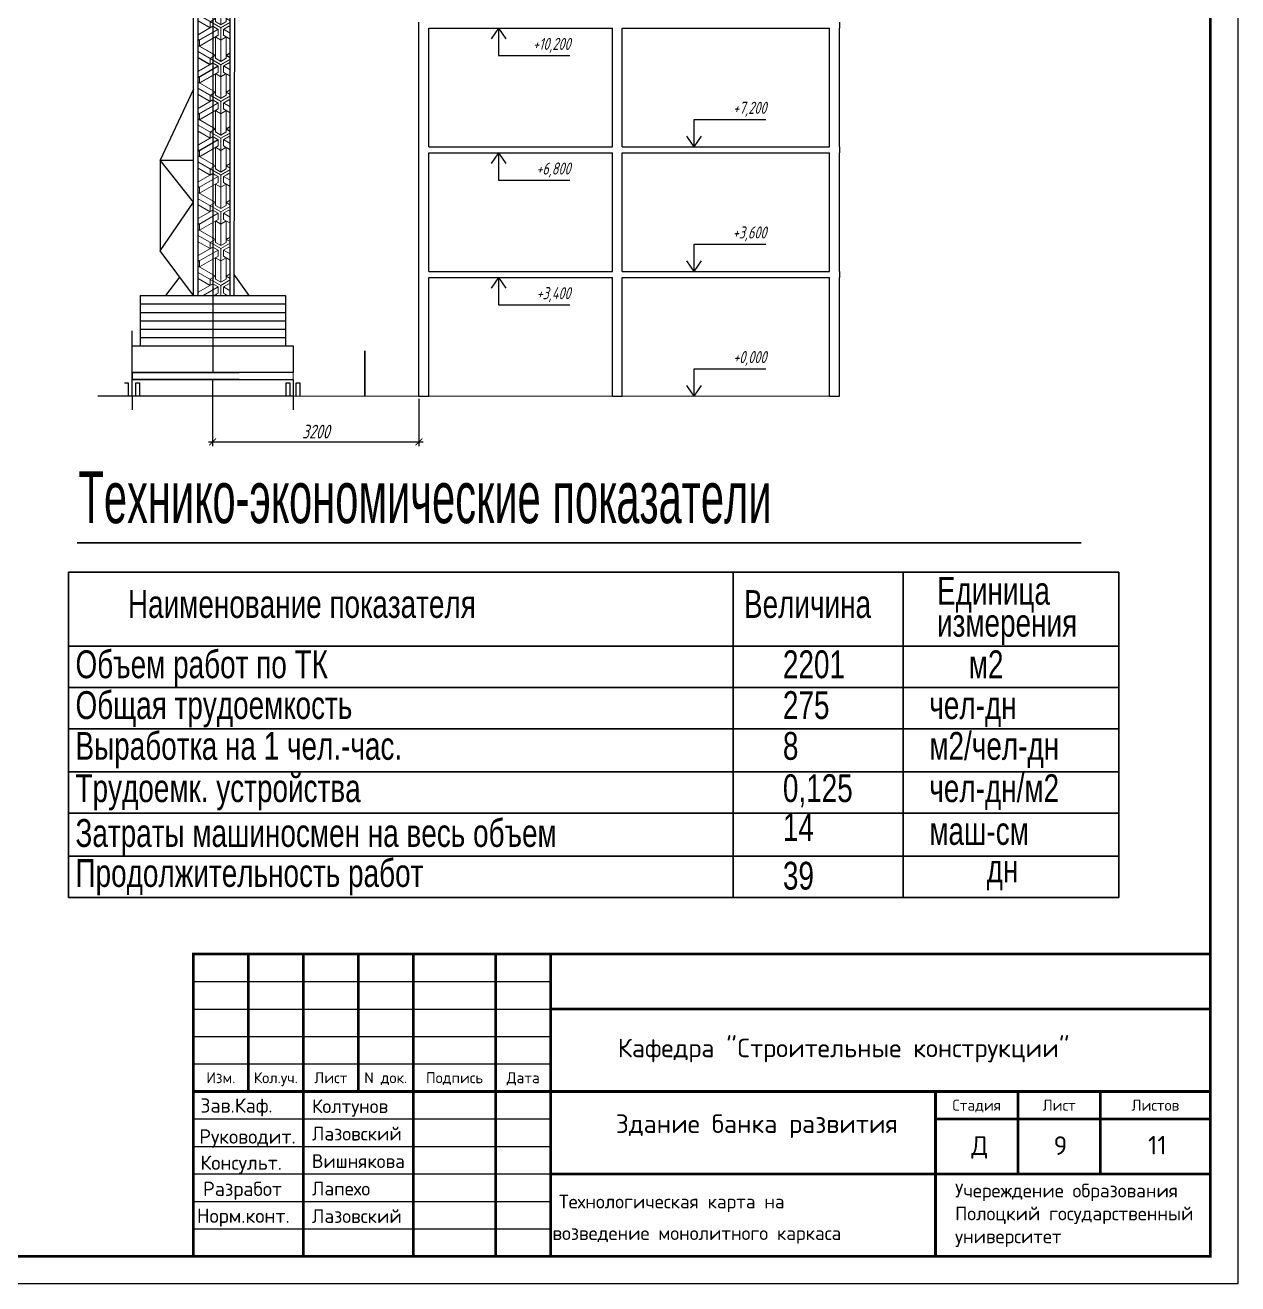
# Model space of a CAD drawing. Header units: millimetres. Extents: x 5763 to 12018931, y 39842 to 3600577.
# Drawn here: x 535695 to 579815, y 195400 to 241202 of the extents above; entities that cross this region are included whole.
import ezdxf
from ezdxf.enums import TextEntityAlignment as Align

# ---------------------------------------------------------------- set-up
doc = ezdxf.new("R2010")
doc.units = ezdxf.units.MM
doc.linetypes.add('CENTER', pattern=[8, 5, -1, 1, -1])
doc.layers.add('1SERV2', color=9, linetype='Continuous')
for name, color, linetype, lineweight in [('1надписи Наумов', 4, 'Continuous', 13), ('3', 7, 'Continuous', 35), ('AXESD', 255, 'Continuous', 20), ('Обвод', 14, 'Continuous', 35), ('Основная', 7, 'Continuous', 30), ('разм', 5, 'Continuous', 15), ('текст', 7, 'Continuous', 30)]:
    doc.layers.add(name, color=color, linetype=linetype, lineweight=lineweight)
doc.styles.add('ISOCPEUR', font='isocpeur.ttf')
doc.styles.add('RUSSWIN', font='russwin.shx', dxfattribs={"width": 0.6})
doc.styles.add('RUSSWIN_0_75', font='russwin.shx', dxfattribs={"width": 0.75})
doc.styles.get("Standard").update_dxf_attribs({"font": 'romans.shx', "width": 0.7, "oblique": 15, "height": 500})
doc.dimstyles.new('ISO-25', dxfattribs={"dimtxt": 500, "dimasz": 250, "dimexe": 150, "dimexo": 100, "dimgap": 125, "dimtad": 1, "dimtxsty": 'Standard', "dimblk": 'ARCHTICK', "dimcen": 25, "dimdle": 150, "dimadec": 0, "dimazin": 0, "dimtfac": 1, "dimtmove": 0, "dimatfit": 3, "dimfxl": 1, "dimarcsym": 0})

# ---------------------------------------------------------------- blocks, each defined once
blk = doc.blocks.new('_ArchTick')
at = {"color": 0, "linetype": 'ByBlock', "const_width": 0.15}
blk.add_lwpolyline([(-0.5, -0.5), (0.5, 0.5)], dxfattribs=at)
blk = doc.blocks.new('*D227')
at = {"color": 0, "lineweight": -2, "transparency": 16777216}
for p, q in [((542516, 227602), (542516, 225887)), ((550021, 227602), (550021, 225887)), ((542366, 226037), (550171, 226037))]:
    blk.add_line(p, q, dxfattribs=at)
at = {"layer": 'Defpoints', "color": 0, "transparency": 16777216}
for p in [(542516, 227702), (550021, 227702), (550021, 226037)]:
    blk.add_point(p, dxfattribs=at)
at = {"color": 0, "lineweight": -2, "transparency": 16777216, "xscale": 250, "yscale": 250, "zscale": 250, "rotation": 180}
blk.add_blockref('_ArchTick', (542516, 226037), dxfattribs=at)
at = {"color": 0, "lineweight": -2, "transparency": 16777216, "xscale": 250, "yscale": 250, "zscale": 250}
blk.add_blockref('_ArchTick', (550021, 226037), dxfattribs=at)
at = {"color": 0, "transparency": 16777216, "insert": (546268, 226412), "char_height": 500, "attachment_point": 5}
blk.add_mtext('3200', dxfattribs=at)

msp = doc.modelspace()

# ---------------------------------------------------------------- hatches: boundary and pattern name
at = {"layer": 'AXESD'}
h = msp.add_hatch(dxfattribs=at)
h.set_pattern_fill('ESCHER', scale=43.956965, angle=90, style=0)
h.set_pattern_definition([(150, (540492.1, 235744.3), (-0.001, -1339.81), [1228.16, -111.65]), (270, (540492.1, 235744.3), (1160.31, 669.904), [1228.16, -111.65]), (30, (540492.1, 235744.3), (-0.001, 1339.81), [1228.16, -111.65]), (150, (540492.1, 235856), (-0.001, -1339.81), [223.3, -1116.51]), (30, (540492.1, 235856), (-0.001, 1339.81), [223.3, -1116.51]), (150, (540395.4, 235688.5), (-0.001, -1339.81), [223.3, -1116.51]), (270, (540395.4, 235688.5), (1160.31, 669.904), [223.3, -1116.51]), (30, (540588.8, 235688.5), (-0.001, 1339.81), [223.3, -1116.51]), (270, (540588.8, 235688.5), (1160.31, 669.904), [223.3, -1116.51]), (150, (540492.1, 235297.7), (-0.001, -1339.81), [223.3, -1116.51]), (30, (540492.1, 235297.7), (-0.001, 1339.81), [223.3, -1116.51]), (150, (540878.9, 235967.6), (-0.001, -1339.81), [223.3, -1116.51]), (270, (540878.9, 235967.6), (1160.31, 669.904), [223.3, -1116.51]), (30, (540105.3, 235967.6), (-0.001, 1339.81), [223.3, -1116.51]), (270, (540105.3, 235967.6), (1160.31, 669.904), [223.3, -1116.51]), (90, (540298.7, 235967.6), (-1160.31, -669.904), [781.555, -558.253]), (90, (540685.5, 235967.6), (-1160.31, -669.904), [781.555, -558.253]), (210, (540202, 235800.2), (0.001, -1339.81), [781.555, -558.253]), (210, (540395.4, 235465.2), (0.001, -1339.81), [781.555, -558.253]), (330, (540588.8, 235465.2), (1160.31, 669.906), [781.555, -558.253]), (330, (540782.2, 235800.2), (1160.31, 669.906), [781.555, -558.253])])
h.paths.add_polyline_path([(541991.1411, 258418.29775), (543148.19266, 258418.29775), (543148.19266, 235744.33718), (541991.1411, 235744.33718)])
h = msp.add_hatch(dxfattribs=at)
h.set_pattern_fill('ESCHER', scale=43.956965, angle=90, style=0)
h.set_pattern_definition([(150, (540490, 230393), (-0.001, -1339.81), [1228.16, -111.65]), (270, (540490, 230393), (1160.31, 669.904), [1228.16, -111.65]), (30, (540490, 230393), (-0.001, 1339.81), [1228.16, -111.65]), (150, (540490, 230504.7), (-0.001, -1339.81), [223.3, -1116.51]), (30, (540490, 230504.7), (-0.001, 1339.81), [223.3, -1116.51]), (150, (540393.3, 230337.2), (-0.001, -1339.81), [223.3, -1116.51]), (270, (540393.3, 230337.2), (1160.31, 669.904), [223.3, -1116.51]), (30, (540586.7, 230337.2), (-0.001, 1339.81), [223.3, -1116.51]), (270, (540586.7, 230337.2), (1160.31, 669.904), [223.3, -1116.51]), (150, (540490, 229946.4), (-0.001, -1339.81), [223.3, -1116.51]), (30, (540490, 229946.4), (-0.001, 1339.81), [223.3, -1116.51]), (150, (540876.8, 230616.3), (-0.001, -1339.81), [223.3, -1116.51]), (270, (540876.8, 230616.3), (1160.31, 669.904), [223.3, -1116.51]), (30, (540103.3, 230616.3), (-0.001, 1339.81), [223.3, -1116.51]), (270, (540103.3, 230616.3), (1160.31, 669.904), [223.3, -1116.51]), (90, (540296.7, 230616.3), (-1160.31, -669.904), [781.555, -558.25]), (90, (540683.4, 230616.3), (-1160.31, -669.904), [781.555, -558.25]), (210, (540200, 230448.9), (0.001, -1339.81), [781.555, -558.25]), (210, (540393.3, 230113.9), (0.001, -1339.81), [781.555, -558.25]), (330, (540586.7, 230113.9), (1160.31, 669.906), [781.555, -558.25]), (330, (540780.1, 230448.9), (1160.31, 669.906), [781.555, -558.25])])
h.paths.add_polyline_path([(543150.24397, 231363.39959), (541993.19241, 231363.39959), (541993.19241, 249382.91666), (543150.24397, 249382.91666)])

# ---------------------------------------------------------------- linework, layer by layer
for p, q in [((550020.6051, 241094.23243), (550020.6051, 241310.23243)), ((550020.6051, 236774.23243), (550020.6051, 241094.23243)), ((550380.6051, 236774.23243), (550380.6051, 241094.23243)), ((550380.6051, 241094.23243), (557058.6051, 241094.23243)), ((552911.46216, 241094.23243), (552645.28699, 240707.34604)), ((552911.46216, 241094.23243), (552911.46216, 240097.24984)), ((552911.46216, 241094.23243), (553177.63734, 240707.34604)), ((557058.6051, 236774.23243), (557058.6051, 241094.23243)), ((557418.6051, 241094.23243), (564960.6051, 241094.23243)), ((557418.6051, 236774.23243), (557418.6051, 241094.23243)), ((564960.6051, 236774.23243), (564960.6051, 241094.23243)), ((565320.6051, 241310.23243), (565320.6051, 241094.23243)), ((565320.6051, 236774.23243), (565320.6051, 241094.23243)), ((552911.46216, 240097.24984), (555511.97754, 240097.24984)), ((560039.30173, 236774.23243), (560039.30173, 237771.21503)), ((560039.30173, 237771.21503), (562639.8171, 237771.21503)), ((560039.30173, 236774.23243), (559773.12656, 237161.11883)), ((560039.30173, 236774.23243), (560305.4769, 237161.11883)), ((550020.6051, 236558.23243), (550020.6051, 236774.23243)), ((550020.6051, 232238.23243), (550020.6051, 236558.23243)), ((550380.6051, 236774.23243), (557058.6051, 236774.23243)), ((550380.6051, 236774.23243), (550380.6051, 236774.23243)), ((550380.6051, 232238.23243), (550380.6051, 236558.23243)), ((550380.6051, 236558.23243), (557058.6051, 236558.23243)), ((552911.46216, 236558.23243), (552645.28699, 236171.34604)), ((552911.46216, 236558.23243), (552911.46216, 235561.24984)), ((552911.46216, 236558.23243), (553177.63734, 236171.34604)), ((557058.6051, 232238.23243), (557058.6051, 236558.23243)), ((557418.6051, 236774.23243), (564960.6051, 236774.23243)), ((557418.6051, 236558.23243), (564960.6051, 236558.23243)), ((557418.6051, 232238.23243), (557418.6051, 236558.23243)), ((564960.6051, 232238.23243), (564960.6051, 236558.23243)), ((565320.6051, 236774.23243), (565320.6051, 236558.23243)), ((565320.6051, 232238.23243), (565320.6051, 236558.23243)), ((552911.46216, 235561.24984), (555511.97754, 235561.24984)), ((560039.30173, 232238.23243), (560039.30173, 233235.21503)), ((560039.30173, 233235.21503), (562639.8171, 233235.21503)), ((550020.6051, 232022.23243), (550020.6051, 232238.23243)), ((550380.6051, 232238.23243), (557058.6051, 232238.23243)), ((557418.6051, 232238.23243), (564960.6051, 232238.23243)), ((560039.30173, 232238.23243), (559773.12656, 232625.11883)), ((560039.30173, 232238.23243), (560305.4769, 232625.11883)), ((564960.6051, 232238.23243), (564960.6051, 232238.23243)), ((565320.6051, 232238.23243), (565320.6051, 232022.23243)), ((550020.6051, 227702.23243), (550020.6051, 232022.23243)), ((550380.6051, 227702.23243), (550380.6051, 232022.23243)), ((550380.6051, 232022.23243), (557058.6051, 232022.23243)), ((552911.46216, 232022.23243), (552645.28699, 231635.34604)), ((552911.46216, 232022.23243), (552911.46216, 231025.24984)), ((552911.46216, 232022.23243), (553177.63734, 231635.34604)), ((557058.6051, 227702.23243), (557058.6051, 232022.23243)), ((557418.6051, 232022.23243), (564960.6051, 232022.23243)), ((557418.6051, 227702.23243), (557418.6051, 232022.23243)), ((564960.6051, 227702.23243), (564960.6051, 232022.23243)), ((565320.6051, 227702.23243), (565320.6051, 232022.23243)), ((552911.46216, 231025.24984), (555511.97754, 231025.24984)), ((560039.30173, 227702.23243), (560039.30173, 228699.21503)), ((560039.30173, 228699.21503), (562639.8171, 228699.21503)), ((550020.6051, 227702.23243), (550380.6051, 227702.23243)), ((550020.6051, 227702.23243), (550200.6051, 227702.23243)), ((557058.6051, 227702.23243), (557418.6051, 227702.23243)), ((560039.30173, 227702.23243), (559773.12656, 228089.11883)), ((560039.30173, 227702.23243), (560305.4769, 228089.11883)), ((564960.6051, 227702.23243), (565320.6051, 227702.23243))]:
    msp.add_line(p, q)
at = {"color": 0}
for p, q in [((541820.13957, 238870.82391), (540608.89774, 236291.34322)), ((541820.13957, 236291.34322), (541820.13957, 238870.82391)), ((541820.13957, 234756.8434), (540608.89774, 236291.34322)), ((540608.89774, 236291.34322), (541820.13957, 236291.34322)), ((540608.89774, 236291.34322), (540608.89774, 232993.83842)), ((540608.89774, 232993.83842), (541820.13957, 234756.8434)), ((541820.13957, 231363.39959), (540608.89774, 232993.83842)), ((540815.02804, 231363.39959), (541322.82066, 232032.8349)), ((543839.92088, 231363.39959), (543300.24715, 232125.85584)), ((539872.83681, 231363.39959), (545161.68227, 231363.39959)), ((539872.83681, 231363.39959), (539872.83681, 229527.81828)), ((545161.68227, 231363.39959), (545161.68227, 229527.81828)), ((539872.83681, 231057.46937), (545161.68227, 231057.46937)), ((539872.83681, 230751.53915), (545161.68227, 230751.53915)), ((539872.83681, 230445.60893), (545161.68227, 230445.60893)), ((539872.83681, 230139.67871), (545161.68227, 230139.67871)), ((539588.27468, 229527.81828), (545446.2444, 229527.81828)), ((539872.83681, 229833.7485), (545161.68227, 229833.7485)), ((539872.83681, 229527.81828), (545161.68227, 229527.81828)), ((545446.2444, 229527.81828), (545446.2444, 228562.99942)), ((545446.2444, 228562.99942), (539588.27468, 228562.99942)), ((539588.27468, 228562.99942), (539588.27468, 228305.70476)), ((539302.85459, 228181.6991), (539438.90421, 228181.6991)), ((539438.90421, 228181.6991), (539438.90421, 227702.23243)), ((539588.27468, 228305.70476), (545446.2444, 228305.70476)), ((539588.27468, 227702.23243), (539588.27468, 228305.70476)), ((539720.69191, 227702.23243), (539720.69191, 228181.6991)), ((539720.69191, 228181.6991), (539856.74153, 228181.6991)), ((539856.74153, 228181.6991), (539856.74153, 227702.23243)), ((545189.65119, 227702.23243), (545189.65119, 228181.6991)), ((545189.65119, 228181.6991), (545325.70081, 228181.6991)), ((545325.70081, 228181.6991), (545325.70081, 227702.23243)), ((545446.2444, 228305.70476), (545446.2444, 227702.23243)), ((545551.15625, 227702.23243), (545551.15625, 228181.6991)), ((545551.15625, 228181.6991), (545687.20587, 228181.6991)), ((545687.20587, 228181.6991), (545687.20587, 227702.23243)), ((545446.2444, 227702.23243), (539588.27468, 227702.23243)), ((541814.6773, 206399.82394), (554814.6773, 206399.82394)), ((541814.6773, 205399.82394), (554814.6773, 205399.82394)), ((541814.6773, 204399.82394), (554814.6773, 204399.82394)), ((541814.6773, 203399.82394), (554814.6773, 203399.82394)), ((541814.6773, 201399.82394), (554814.6773, 201399.82394)), ((541814.6773, 200399.82394), (554814.6773, 200399.82394)), ((541814.6773, 199399.82394), (554814.6773, 199399.82394)), ((541814.6773, 198399.82394), (554814.6773, 198399.82394)), ((541814.6773, 197399.82394), (554814.6773, 197399.82394))]:
    msp.add_line(p, q, dxfattribs=at)
at = {"lineweight": 30}
msp.add_line((548048.48929, 227702.23243), (548048.48929, 229355.14359), dxfattribs=at)
at = {"color": 0}
msp.add_lwpolyline([(411614.6773, 195399.82394), (411614.6773, 314199.82394), (579814.6773, 314199.82394), (579814.6773, 195399.82394)], close=True, dxfattribs=at)
at = {"color": 0, "lineweight": 40, "const_width": 100}
msp.add_lwpolyline([(415614.6773, 196399.82394), (415614.6773, 313199.82394), (578814.6773, 313199.82394), (578814.6773, 196399.82394)], close=True, dxfattribs=at)
at = {"color": 0, "const_width": 100}
for points in [[(578814.6773, 207399.82394), (541814.6773, 207399.82394), (541814.6773, 196399.82394)], [(543814.6773, 202399.82394), (543814.6773, 207399.82394)], [(545814.6773, 196399.82394), (545814.6773, 207399.82394)], [(547814.6773, 202399.82394), (547814.6773, 207399.82394)], [(549814.6773, 196399.82394), (549814.6773, 207399.82394)], [(552814.6773, 196399.82394), (552814.6773, 207399.82394)], [(554814.6773, 196399.82394), (554814.6773, 207399.82394)], [(554814.6773, 205399.82394), (578814.6773, 205399.82394)], [(554814.6773, 202399.82394), (541814.6773, 202399.82394)], [(554814.6773, 202399.82394), (578814.6773, 202399.82394)], [(568814.6773, 196399.82394), (568814.6773, 202399.82394)], [(571814.6773, 199399.82394), (571814.6773, 202399.82394)], [(574814.6773, 199399.82394), (574814.6773, 202399.82394)], [(568814.6773, 201399.82394), (578814.6773, 201399.82394)], [(554814.6773, 199399.82394), (578814.6773, 199399.82394)]]:
    msp.add_lwpolyline(points, dxfattribs=at)
at = {"layer": '3', "color": 0, "lineweight": 18}
for p, q in [((541814.6773, 207399.82394), (578814.6773, 207399.82394)), ((549814.6773, 196399.82394), (549814.6773, 207399.82394)), ((552814.6773, 196399.82394), (552814.6773, 207399.82394)), ((554814.6773, 196399.82394), (554814.6773, 207399.82394)), ((541814.6773, 206399.82394), (554814.6773, 206399.82394)), ((541814.6773, 205399.82394), (554814.6773, 205399.82394)), ((541814.6773, 202399.82394), (578814.6773, 202399.82394)), ((568814.6773, 196399.82394), (568814.6773, 202399.82394)), ((571814.6773, 199399.82394), (571814.6773, 202399.82394)), ((574814.6773, 199399.82394), (574814.6773, 202399.82394)), ((541814.6773, 201399.82394), (554814.6773, 201399.82394)), ((568814.6773, 201399.82394), (578814.6773, 201399.82394)), ((541814.6773, 200399.82394), (554814.6773, 200399.82394)), ((541814.6773, 199399.82394), (578814.6773, 199399.82394)), ((541814.6773, 198399.82394), (554814.6773, 198399.82394)), ((541814.6773, 197399.82394), (554814.6773, 197399.82394))]:
    msp.add_line(p, q, dxfattribs=at)
at = {"layer": 'AXESD', "color": 7, "lineweight": 25}
for p, q in [((543298.57921, 231363.39959), (543349.04141, 258418.29775)), ((542515.78005, 228305.70476), (542515.78005, 227206.78063)), ((543474.41834, 228305.70476), (545446.2444, 228305.70476)), ((545446.2444, 228305.70476), (545446.2444, 227702.23243)), ((545446.2444, 227702.23243), (538338.62739, 227702.23243)), ((539588.27468, 227702.23243), (539588.27468, 227206.78063)), ((545446.2444, 227702.23243), (545446.2444, 227206.78063))]:
    msp.add_line(p, q, dxfattribs=at)
at = {"layer": 'AXESD'}
for p, q in [((541820.13957, 238870.82391), (540608.89774, 236291.34322)), ((540608.89774, 236291.34322), (540608.89774, 232993.83842)), ((540608.89774, 236291.34322), (541820.13957, 236291.34322)), ((540608.89774, 236291.34322), (541820.13957, 234756.8434)), ((541820.13957, 234756.8434), (540608.89774, 232993.83842)), ((541820.13957, 231363.39959), (540608.89774, 232993.83842)), ((541322.82066, 232032.8349), (540815.02804, 231363.39959)), ((543300.24715, 232125.85584), (543839.92088, 231363.39959)), ((539872.83681, 231363.39959), (542516.35959, 231363.39959)), ((539872.83681, 231057.46937), (539872.83681, 231363.39959)), ((545161.68227, 231363.39959), (542518.15949, 231363.39959)), ((545161.68227, 231057.46937), (545161.68227, 231363.39959)), ((539872.83681, 231057.46937), (542516.35959, 231057.46937)), ((539872.83681, 230751.53915), (539872.83681, 231057.46937)), ((545161.68227, 231057.46937), (542518.15949, 231057.46937)), ((545161.68227, 230751.53915), (545161.68227, 231057.46937)), ((539872.83681, 230751.53915), (542516.35959, 230751.53915)), ((539872.83681, 230445.60893), (539872.83681, 230751.53915)), ((539872.83681, 230445.60893), (542516.35959, 230445.60893)), ((539872.83681, 230139.67871), (539872.83681, 230445.60893)), ((545161.68227, 230751.53915), (542518.15949, 230751.53915)), ((545161.68227, 230445.60893), (542518.15949, 230445.60893)), ((545161.68227, 230445.60893), (545161.68227, 230751.53915)), ((545161.68227, 230139.67871), (545161.68227, 230445.60893)), ((539872.83681, 230139.67871), (542516.35959, 230139.67871)), ((539872.83681, 229833.7485), (539872.83681, 230139.67871)), ((545161.68227, 230139.67871), (542518.15949, 230139.67871)), ((545161.68227, 229833.7485), (545161.68227, 230139.67871)), ((545446.2444, 229527.81828), (539588.27468, 229527.81828)), ((539872.83681, 229833.7485), (542516.35959, 229833.7485)), ((539872.83681, 229527.81828), (539872.83681, 229833.7485)), ((545161.68227, 229833.7485), (542518.15949, 229833.7485)), ((542518.42054, 229527.81828), (545161.68227, 229527.81828)), ((545161.68227, 229527.81828), (545161.68227, 229833.7485)), ((545446.2444, 228562.99942), (545446.2444, 229527.81828)), ((543474.41834, 228562.99942), (545446.2444, 228562.99942)), ((545446.2444, 228562.99942), (545446.2444, 228305.70476)), ((539302.85459, 228181.6991), (539438.90421, 228181.6991)), ((539438.90421, 228181.6991), (539438.90421, 227702.23243)), ((539720.69191, 227702.23243), (539720.69191, 228181.6991)), ((539720.69191, 228181.6991), (539856.74153, 228181.6991)), ((539856.74153, 228181.6991), (539856.74153, 227702.23243)), ((545189.65119, 227702.23243), (545189.65119, 228181.6991)), ((545189.65119, 228181.6991), (545325.70081, 228181.6991)), ((545325.70081, 228181.6991), (545325.70081, 227702.23243)), ((545551.15625, 227702.23243), (545551.15625, 228181.6991)), ((545551.15625, 228181.6991), (545687.20587, 228181.6991)), ((545687.20587, 228181.6991), (545687.20587, 227702.23243)), ((565320.6051, 227702.23243), (545446.2444, 227702.23243))]:
    msp.add_line(p, q, dxfattribs=at)
at = {"layer": 'AXESD', "color": 7}
msp.add_line((542515.78005, 227206.78063), (542515.78005, 227511.4869), dxfattribs=at)
at = {"layer": 'Обвод', "color": 7, "lineweight": 25}
for p, q in [((541820.13957, 231363.39959), (541820.13957, 258418.9109)), ((541991.1411, 231363.39959), (541991.1411, 258418.29775)), ((543148.19266, 231363.39959), (543148.19266, 258418.29775)), ((539588.27468, 227702.23243), (539588.27468, 230080.93603)), ((539588.27468, 228562.99942), (543474.41834, 228562.99942)), ((543474.41834, 228305.70476), (539588.27468, 228305.70476))]:
    msp.add_line(p, q, dxfattribs=at)
at = {"layer": 'Обвод', "color": 7, "linetype": 'CENTER', "lineweight": 25}
msp.add_line((542518.42054, 258418.9109), (542518.42054, 228562.99942), dxfattribs=at)
at = {"layer": 'Основная', "color": 7}
msp.add_line((537590.02316, 222366.49279), (574121.02316, 222366.49279), dxfattribs=at)
at = {"layer": 'текст', "color": 7}
for p, q in [((537270.03379, 221293.1242), (575484.8367, 221293.1242)), ((537270.03379, 221293.1242), (537270.03379, 209452.40142)), ((561454.03383, 221293.1242), (561454.03383, 209452.40142)), ((567636.33533, 221293.1242), (567636.33533, 209452.40142)), ((575484.8367, 221293.1242), (575484.8367, 209452.40142)), ((537270.03379, 218609.97642), (575484.8367, 218609.97642)), ((537270.03379, 217103.58648), (575484.8367, 217103.58648)), ((537270.03379, 215597.20066), (575484.8367, 215597.20066)), ((537270.03379, 214031.18686), (575484.8367, 214031.18686)), ((537270.03379, 212524.80104), (575484.8367, 212524.80104)), ((537270.03379, 210958.78724), (575484.8367, 210958.78724)), ((537270.03379, 209452.40142), (575484.8367, 209452.40142))]:
    msp.add_line(p, q, dxfattribs=at)

# ---------------------------------------------------------------- texts
at = {"color": 0, "style": 'ISOCPEUR'}
for s, p in [('Изм.', (542814.6773, 202699.82394)), ('Кол.уч.', (544814.6773, 202699.82394)), ('Лист', (546814.6773, 202699.82394)), ('N док.', (548814.6773, 202699.82394)), ('Подпись', (551314.6773, 202699.82394)), ('Дата', (553814.6773, 202699.82394)), ('Стадия', (570314.6773, 201699.82394)), ('Лист', (573314.6773, 201699.82394)), ('Листов', (576814.6773, 201699.82394))]:
    msp.add_text(s, height=400, dxfattribs=at).set_placement(p, align=Align.CENTER)
at = {"color": 0, "linetype": 'Continuous', "style": 'ISOCPEUR'}
for s, height, p in [('Зав.Каф.', 520, (542070.30483, 201629.9443)), ('Руководит.', 520, (542028.38417, 200499.41405)), ('Д', 676, (570117.7205, 200092.33651)), ('9', 676, (573112.83986, 200092.33651)), ('11', 676, (576548.34766, 200108.94254)), ('Консульт.', 520, (542068.77086, 199547.40253)), ('Разработ', 520, (542165.09206, 198596.07264)), ('Норм.конт.', 520, (541943.51714, 197616.5924))]:
    msp.add_text(s, height=height, dxfattribs=at).set_placement(p)
at = {"insert": (537632.55717, 224970.28001), "char_height": 1890, "width": 38616.6107754, "attachment_point": 1, "style": 'RUSSWIN'}
msp.add_mtext('Технико-экономические показатели', dxfattribs=at)
at = {"lineweight": 20, "attachment_point": 1, "style": 'ISOCPEUR'}
for s, width, insert, char_height in [('Кафедра "Cтроительные конструкции"', 21964.5609209, (557251.87394, 204320.93264), 676), ('Колтунов', 20, (546126.66189, 202114.57453), 500), ('Здание банка развития', 11092.1745847, (557182.23975, 201564.55647), 676), ('Лазовский', 20, (546126.66189, 201114.57453), 500), ('Вишнякова', 20, (546126.66189, 200114.57453), 500), ('Лапехо', 500, (546126.66189, 199114.57453), 500), ('Учереждение образования \\PПолоцкий государственный университет', 11914.8211732, (569527.91747, 199043.49702), 500), ('Лазовский', 20, (546126.66189, 198114.57453), 500)]:
    msp.add_mtext_dynamic_manual_height_columns(s, width=width, gutter_width=12.5, heights=[0], dxfattribs=dict(at, insert=insert, char_height=char_height))
at = {"layer": '1SERV2', "color": 7, "char_height": 439.569652, "width": 3652.9255278, "attachment_point": 3}
for s, insert in [('+10,200', (555533.81755, 240741.14901)), ('+7,200', (562661.65712, 238415.11421)), ('+6,800', (555533.81755, 236205.14901)), ('+3,600', (562661.65712, 233879.11421)), ('+3,400', (555533.81755, 231669.14901)), ('+0,000', (562661.65712, 229343.11421))]:
    msp.add_mtext(s, dxfattribs=dict(at, insert=insert))
at = {"layer": '1надписи Наумов', "style": 'RUSSWIN_0_75', "width": 0.75}
for s, p in [('Единица', (568868.23191, 220113.55708)), ('Наименование показателя', (539432.33535, 219632.54939)), ('Величина', (561847.95392, 219632.54939)), ('измерения', (568868.23191, 218949.32069)), ('Объем работ по ТК', (537525.85199, 217438.99994)), ('2201', (563263.50047, 217438.99994)), ('м2', (570025.42657, 217438.99994)), ('Общая трудоемкость', (537525.85199, 215953.99994)), ('275', (563263.50047, 215953.99994)), ('чел-дн', (568589.73743, 215953.99994)), ('Выработка на 1 чел.-час.', (537525.85199, 214468.99994)), ('8', (563263.50047, 214468.99994)), ('м2/чел-дн', (568589.73743, 214468.99994)), ('Трудоемк. устройства ', (537525.85199, 212929.99994)), ('0,125', (563263.50047, 212929.99994)), ('чел-дн/м2', (568589.73743, 212929.99994)), ('14', (563263.50047, 211515.34365)), ('Затраты машиносмен на весь объем', (537525.85199, 211299.32985)), ('маш-см', (568589.73743, 211374.6689)), ('Продолжительность работ', (537525.85199, 209844.10032)), ('39', (563263.50047, 209745.46347)), ('дн', (570676.55701, 210013.73071))]:
    msp.add_text(s, height=1012.5, dxfattribs=at).set_placement(p)
at = {"layer": 'разм', "color": 0, "linetype": 'Continuous', "style": 'ISOCPEUR'}
for s, p in [('Технологическая карта на ', (555114.56892, 198143.2126)), ('возведение монолитного каркаса ', (554878.70164, 196993.93994))]:
    msp.add_text(s, height=500, dxfattribs=at).set_placement(p)

# ---------------------------------------------------------------- dimensions: what is measured, and where the dimension line sits
dim = msp.add_linear_dim(base=(550020.6051, 226036.5427), p1=(542515.78005, 227702.23243), p2=(550020.6051, 227702.23243), text='3200', dimstyle='ISO-25')
dim.commit()
dim.dimension.update_dxf_attribs({"geometry": '*D227', "text_midpoint": (546268.19258, 226411.5427)})

doc.saveas('drawing.dxf')
